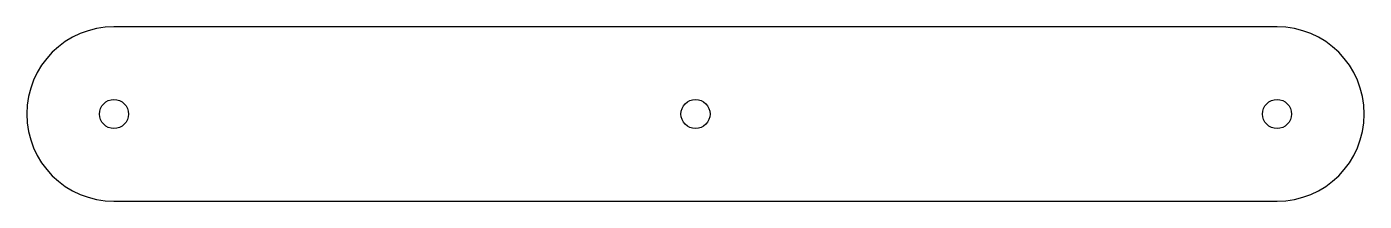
# Model space of a CAD drawing. Header units: millimetres. Extents: x -15 to 215, y -15 to 15.
import ezdxf

# ---------------------------------------------------------------- set-up
doc = ezdxf.new("R2010")
doc.units = ezdxf.units.MM

msp = doc.modelspace()

# ---------------------------------------------------------------- linework, layer by layer
at = {"color": 7, "linetype": 'Continuous', "lineweight": 25}
for p, q in [((200, 15), (0, 15)), ((0, -15), (200, -15))]:
    msp.add_line(p, q, dxfattribs=at)
for centre in [(0, 0), (100, 0), (200, 0)]:
    msp.add_circle(centre, 2.5, dxfattribs=at)
for centre, start, end in [((0, 0), 90, 270), ((200, 0), 270, 90)]:
    msp.add_arc(centre, 15, start, end, dxfattribs=at)

doc.saveas('drawing.dxf')
